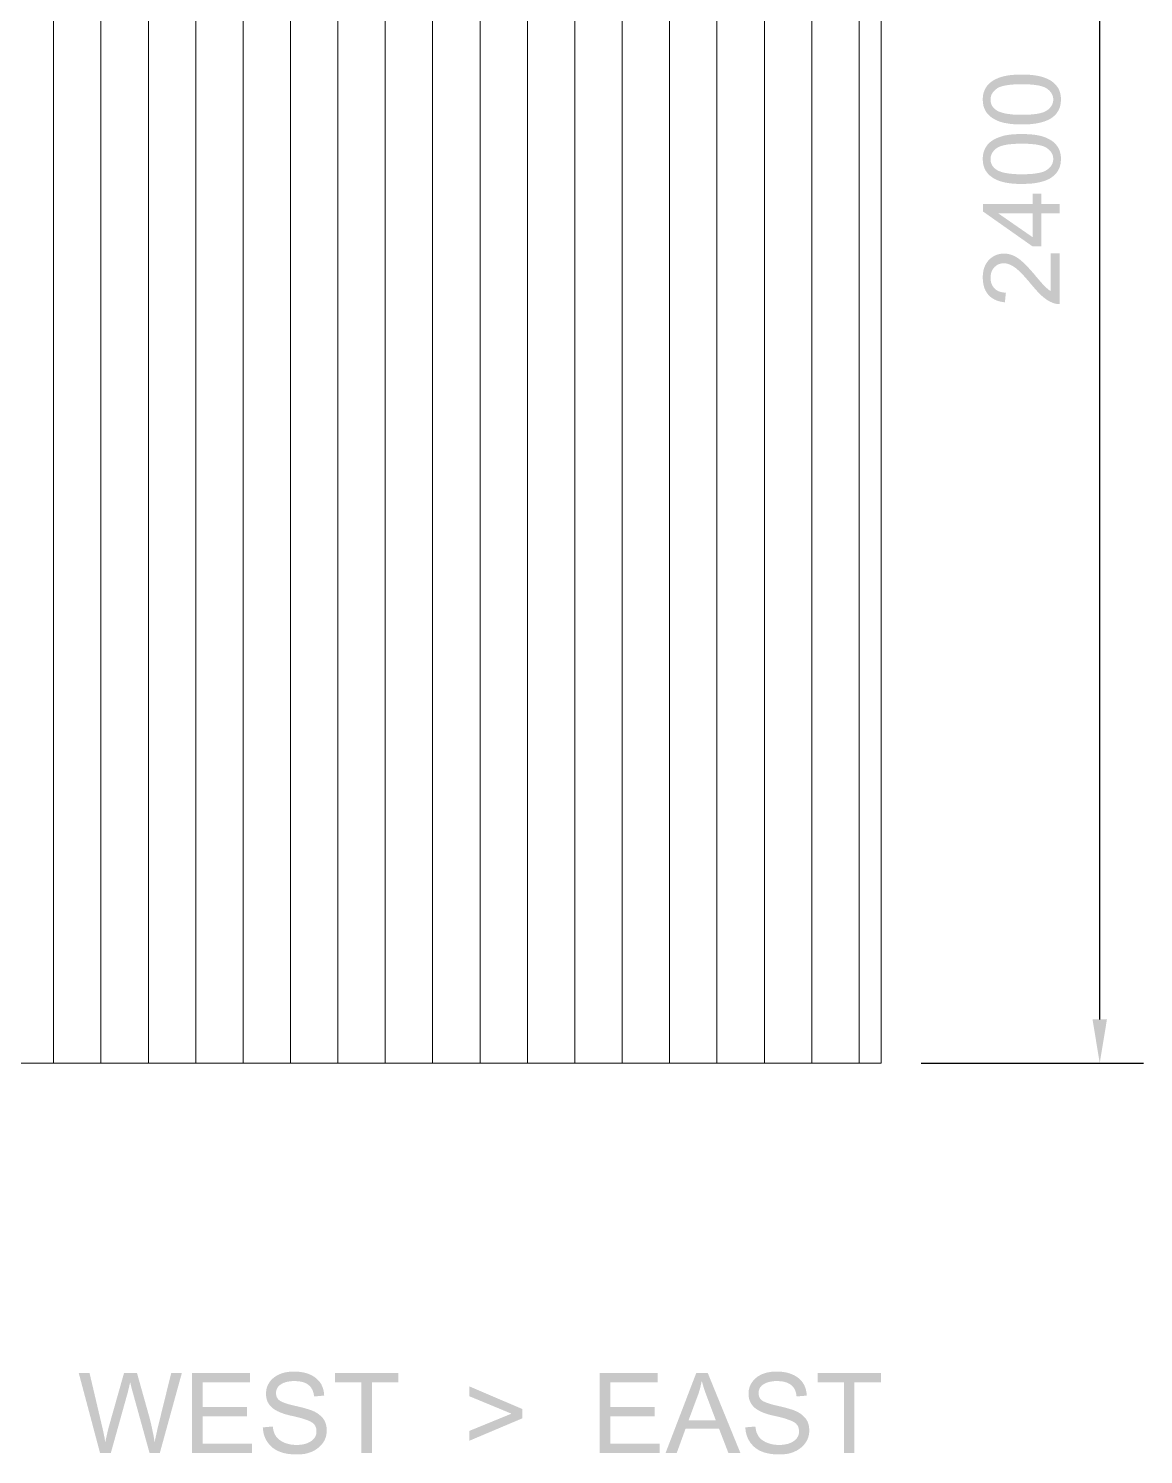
# Model space of a CAD drawing. Header units: millimetres. Extents: x -1336 to 24201, y -1370 to 16142.
# Drawn here: x 20281 to 21810, y -537 to 1419 of the extents above; entities that cross this region are included whole.
import ezdxf

# ---------------------------------------------------------------- set-up
doc = ezdxf.new("R2010")
doc.units = ezdxf.units.MM
for name, color, linetype, lineweight in [('A-ANNO-TEXT', 7, 'Continuous', 13), ('A-DIMS-MM', 7, 'Continuous', 13), ('A-ELEVATION', 7, 'Continuous', 13), ('A-GLAZ', 7, 'Continuous', 13)]:
    doc.layers.add(name, color=color, linetype=linetype, lineweight=lineweight)

msp = doc.modelspace()

# ---------------------------------------------------------------- hatches: boundary and pattern name
at = {"layer": 'A-ANNO-TEXT'}
h = msp.add_hatch(color=7, dxfattribs=at)
h.paths.add_polyline_path([(20491, -425), (20460.7, -535), (20446.7, -535), (20422.7, -448.3), (20422.3, -446.7), (20421.9, -445.2), (20421.5, -443.8), (20421.2, -442.5), (20420.9, -441.2), (20420.7, -440.1), (20420.5, -439.1), (20420.3, -438.2), (20420, -438.2), (20416.9, -451.3), (20393.5, -535), (20378.8, -535), (20349.5, -425), (20364.3, -425), (20381.3, -497.2), (20381.7, -498.9), (20382.1, -500.6), (20382.5, -502.2), (20382.8, -503.8), (20383.2, -505.3), (20383.5, -506.8), (20383.8, -508.2), (20384, -509.5), (20384.3, -510.8), (20384.5, -512), (20384.8, -513.1), (20385, -514.2), (20385.1, -515.3), (20385.3, -516.3), (20385.4, -517.2), (20385.6, -518), (20385.6, -518.6), (20385.7, -519.1), (20385.7, -519.4), (20385.7, -519.6), (20386, -519.6), (20386.4, -517.9), (20386.7, -516.2), (20387.1, -514.6), (20387.4, -513), (20387.8, -511.5), (20388.1, -510.1), (20388.4, -508.7), (20388.7, -507.4), (20389, -506.1), (20389.3, -505), (20389.5, -503.8), (20389.8, -502.8), (20390.1, -501.8), (20390.3, -500.9), (20390.5, -500), (20390.7, -499.2), (20411.7, -425), (20429.4, -425), (20445, -480.6), (20446.4, -485.7), (20447.7, -490.8), (20448.9, -495.8), (20450, -500.7), (20451, -505.5), (20452, -510.3), (20452.8, -515), (20453.5, -519.6), (20453.8, -519.6), (20454, -518.5), (20454.2, -517.3), (20454.4, -516.1), (20454.7, -514.8), (20455, -513.4), (20455.2, -512.1), (20455.6, -510.6), (20455.9, -509.2), (20456.2, -507.6), (20456.6, -506.1), (20456.9, -504.5), (20457.3, -502.8), (20457.7, -501.1), (20458.1, -499.3), (20458.6, -497.5), (20459, -495.7), (20476.4, -425), (20491, -425)])
h.paths.add_polyline_path([(20587, -535), (20504.8, -535), (20504.8, -425), (20584.4, -425), (20584.4, -438.1), (20519.4, -438.1), (20519.4, -471.7), (20580.2, -471.7), (20580.2, -484.7), (20519.4, -484.7), (20519.4, -521.9), (20587, -521.9), (20587, -535)])
h.paths.add_polyline_path([(20672.3, -457.3), (20672.1, -456), (20672, -454.7), (20671.7, -453.5), (20671.5, -452.3), (20671.1, -451.2), (20670.8, -450.1), (20670.4, -449.1), (20669.9, -448.1), (20669.4, -447.1), (20668.9, -446.2), (20668.3, -445.3), (20667.7, -444.4), (20667, -443.6), (20666.3, -442.9), (20665.5, -442.2), (20664.7, -441.5), (20663.8, -440.8), (20662.9, -440.2), (20662, -439.7), (20661, -439.2), (20660, -438.7), (20658.9, -438.2), (20657.7, -437.9), (20656.6, -437.5), (20655.4, -437.2), (20654.1, -436.9), (20652.8, -436.7), (20651.4, -436.5), (20650, -436.4), (20648.6, -436.3), (20647.1, -436.2), (20645.6, -436.2), (20644.2, -436.2), (20642.8, -436.2), (20641.5, -436.3), (20640.2, -436.4), (20638.9, -436.6), (20637.7, -436.8), (20636.5, -437), (20635.4, -437.2), (20634.2, -437.5), (20633.1, -437.8), (20632.1, -438.2), (20631, -438.5), (20630, -439), (20629.1, -439.4), (20628.1, -439.9), (20627.3, -440.4), (20626.4, -440.9), (20625.6, -441.5), (20624.9, -442.1), (20624.2, -442.7), (20623.5, -443.4), (20623, -444.1), (20622.4, -444.8), (20622, -445.5), (20621.5, -446.3), (20621.2, -447.1), (20620.9, -448), (20620.6, -448.8), (20620.4, -449.7), (20620.3, -450.7), (20620.2, -451.6), (20620.2, -452.6), (20620.2, -453.5), (20620.3, -454.3), (20620.4, -455.2), (20620.5, -455.9), (20620.7, -456.7), (20621, -457.4), (20621.2, -458.2), (20621.6, -458.8), (20621.9, -459.5), (20622.3, -460.1), (20622.8, -460.7), (20623.3, -461.3), (20623.8, -461.8), (20624.4, -462.3), (20625, -462.8), (20625.6, -463.2), (20626.4, -463.7), (20627.2, -464.1), (20628, -464.5), (20629, -465), (20630, -465.4), (20631.1, -465.8), (20632.3, -466.3), (20633.6, -466.7), (20634.9, -467.1), (20636.3, -467.6), (20637.8, -468), (20639.4, -468.4), (20641, -468.9), (20642.8, -469.3), (20644.6, -469.7), (20646.5, -470.2), (20649.8, -470.9), (20653, -471.7), (20656, -472.4), (20658.9, -473.2), (20661.6, -474), (20664.1, -474.8), (20666.5, -475.5), (20668.7, -476.3), (20670.9, -477.2), (20672.9, -478.1), (20674.9, -479.2), (20676.8, -480.3), (20678.6, -481.6), (20680.3, -483), (20681.9, -484.5), (20683.5, -486.1), (20684.3, -487), (20685, -487.8), (20685.6, -488.8), (20686.2, -489.7), (20686.8, -490.7), (20687.3, -491.7), (20687.7, -492.8), (20688.1, -493.9), (20688.5, -495), (20688.8, -496.2), (20689.1, -497.4), (20689.3, -498.6), (20689.5, -499.9), (20689.6, -501.2), (20689.7, -502.6), (20689.7, -503.9), (20689.6, -505.7), (20689.5, -507.4), (20689.3, -509.1), (20689, -510.7), (20688.6, -512.3), (20688.1, -513.9), (20687.5, -515.4), (20686.9, -516.9), (20686.1, -518.4), (20685.3, -519.8), (20684.3, -521.2), (20683.3, -522.5), (20682.2, -523.8), (20681, -525.1), (20679.8, -526.3), (20678.4, -527.5), (20676.9, -528.6), (20675.5, -529.7), (20673.9, -530.7), (20672.3, -531.6), (20670.7, -532.4), (20669, -533.2), (20667.2, -533.9), (20665.4, -534.5), (20663.5, -535.1), (20661.6, -535.6), (20659.6, -536), (20657.6, -536.3), (20655.5, -536.5), (20653.4, -536.7), (20651.2, -536.8), (20648.9, -536.9), (20646.1, -536.8), (20643.3, -536.7), (20640.7, -536.5), (20638.1, -536.2), (20635.6, -535.9), (20633.2, -535.4), (20630.9, -534.9), (20628.7, -534.3), (20626.5, -533.6), (20624.5, -532.8), (20622.6, -532), (20620.7, -531.1), (20619, -530), (20617.3, -528.9), (20615.7, -527.8), (20614.2, -526.5), (20612.8, -525.2), (20611.5, -523.8), (20610.3, -522.4), (20609.2, -521), (20608.1, -519.4), (20607.1, -517.9), (20606.2, -516.3), (20605.4, -514.6), (20604.7, -512.9), (20604.1, -511.2), (20603.5, -509.4), (20603.1, -507.5), (20602.7, -505.6), (20602.4, -503.7), (20602.2, -501.7), (20602, -499.7), (20615.8, -498.5), (20616, -500.1), (20616.2, -501.6), (20616.5, -503.2), (20616.8, -504.6), (20617.3, -506), (20617.7, -507.4), (20618.3, -508.6), (20618.9, -509.9), (20619.6, -511), (20620.3, -512.2), (20621.1, -513.2), (20622, -514.2), (20622.9, -515.2), (20623.9, -516.1), (20624.9, -516.9), (20626.1, -517.7), (20627.2, -518.4), (20628.4, -519.1), (20629.6, -519.8), (20630.9, -520.3), (20632.2, -520.9), (20633.5, -521.4), (20634.9, -521.8), (20636.2, -522.2), (20637.6, -522.6), (20639.1, -522.9), (20640.5, -523.2), (20642, -523.4), (20643.6, -523.5), (20645.1, -523.7), (20646.7, -523.7), (20648.3, -523.7), (20649.8, -523.7), (20651.3, -523.7), (20652.8, -523.6), (20654.2, -523.4), (20655.5, -523.3), (20656.8, -523), (20658.1, -522.8), (20659.4, -522.5), (20660.6, -522.2), (20661.8, -521.8), (20662.9, -521.4), (20664, -520.9), (20665.1, -520.4), (20666.1, -519.9), (20667.1, -519.3), (20668.1, -518.7), (20669, -518.1), (20669.9, -517.4), (20670.7, -516.7), (20671.4, -516), (20672.1, -515.2), (20672.7, -514.4), (20673.3, -513.6), (20673.8, -512.8), (20674.2, -511.9), (20674.6, -511), (20674.9, -510.1), (20675.2, -509.2), (20675.4, -508.2), (20675.5, -507.2), (20675.6, -506.1), (20675.6, -505.1), (20675.6, -504), (20675.5, -502.9), (20675.4, -501.9), (20675.2, -500.9), (20674.9, -499.9), (20674.5, -499), (20674.1, -498.1), (20673.7, -497.3), (20673.2, -496.5), (20672.6, -495.7), (20671.9, -495), (20671.2, -494.3), (20670.4, -493.6), (20669.6, -493), (20668.7, -492.5), (20667.8, -491.9), (20666.7, -491.4), (20665.6, -490.9), (20664.4, -490.4), (20663.2, -489.9), (20661.8, -489.4), (20660.4, -488.9), (20658.8, -488.3), (20657.2, -487.8), (20655.5, -487.3), (20653.7, -486.8), (20651.9, -486.3), (20649.9, -485.8), (20647.9, -485.3), (20645.8, -484.8), (20643.6, -484.3), (20641.3, -483.8), (20639, -483.3), (20636.8, -482.7), (20634.7, -482.2), (20632.7, -481.6), (20630.7, -481), (20628.9, -480.3), (20627.1, -479.7), (20625.3, -479), (20623.7, -478.2), (20622.2, -477.5), (20620.7, -476.7), (20619.3, -475.9), (20618, -475.1), (20616.8, -474.3), (20615.6, -473.4), (20614.6, -472.5), (20613.6, -471.6), (20612.7, -470.6), (20611.8, -469.6), (20611, -468.6), (20610.3, -467.5), (20609.6, -466.4), (20609, -465.3), (20608.4, -464.1), (20608, -462.9), (20607.5, -461.7), (20607.2, -460.4), (20606.9, -459.1), (20606.7, -457.8), (20606.5, -456.4), (20606.4, -455), (20606.4, -453.6), (20606.4, -452), (20606.6, -450.4), (20606.8, -448.8), (20607, -447.3), (20607.4, -445.8), (20607.8, -444.3), (20608.4, -442.9), (20609, -441.5), (20609.7, -440.2), (20610.4, -438.9), (20611.3, -437.6), (20612.2, -436.4), (20613.2, -435.1), (20614.3, -434), (20615.5, -432.8), (20616.7, -431.8), (20618.1, -430.7), (20619.5, -429.7), (20620.9, -428.8), (20622.4, -428), (20624, -427.2), (20625.6, -426.5), (20627.2, -425.9), (20629, -425.3), (20630.8, -424.8), (20632.6, -424.3), (20634.5, -424), (20636.5, -423.7), (20638.5, -423.4), (20640.6, -423.3), (20642.8, -423.2), (20645, -423.1), (20647.2, -423.2), (20649.4, -423.3), (20651.6, -423.4), (20653.7, -423.7), (20655.7, -424), (20657.7, -424.3), (20659.6, -424.8), (20661.5, -425.3), (20663.3, -425.8), (20665, -426.5), (20666.7, -427.2), (20668.4, -428), (20670, -428.8), (20671.5, -429.7), (20673, -430.7), (20674.4, -431.7), (20675.8, -432.8), (20677, -434), (20678.2, -435.2), (20679.3, -436.5), (20680.4, -437.8), (20681.3, -439.2), (20682.2, -440.6), (20682.9, -442.1), (20683.6, -443.7), (20684.2, -445.3), (20684.8, -447), (20685.2, -448.7), (20685.6, -450.5), (20685.9, -452.3), (20686.1, -454.2), (20686.2, -456.1), (20672.3, -457.3)])
h.paths.add_polyline_path([(20788.1, -438.1), (20751.7, -438.1), (20751.7, -535), (20737.1, -535), (20737.1, -438.1), (20701, -438.1), (20701, -425), (20788.1, -425), (20788.1, -438.1)])
h.paths.add_polyline_path([(20958.2, -487.2), (20885.4, -518), (20885.4, -504.5), (20943.1, -480.9), (20885.4, -457), (20885.4, -443.5), (20958.2, -474.6), (20958.2, -487.2)])
h.paths.add_polyline_path([(21146.3, -535), (21064.2, -535), (21064.2, -425), (21143.8, -425), (21143.8, -438.1), (21078.7, -438.1), (21078.7, -471.7), (21139.6, -471.7), (21139.6, -484.7), (21078.7, -484.7), (21078.7, -521.9), (21146.3, -521.9), (21146.3, -535)])
h.paths.add_polyline_path([(21257.2, -535), (21240.7, -535), (21227.8, -501.5), (21181.9, -501.5), (21169.7, -535), (21154.4, -535), (21196.6, -425), (21212.3, -425), (21257.2, -535)])
h.paths.add_polyline_path([(21223.4, -490), (21222.6, -487.8), (21221.8, -485.6), (21221, -483.6), (21220.2, -481.5), (21219.5, -479.6), (21218.7, -477.7), (21218.1, -475.8), (21217.4, -474.1), (21216.7, -472.3), (21216.1, -470.7), (21215.5, -469.1), (21214.9, -467.5), (21214.4, -466.1), (21213.8, -464.6), (21213.3, -463.3), (21212.8, -462), (21212.4, -460.7), (21211.9, -459.6), (21211.5, -458.5), (21211.1, -457.4), (21210.7, -456.4), (21210.4, -455.5), (21210.1, -454.6), (21209.8, -453.8), (21209.5, -453), (21209.2, -452.3), (21209, -451.7), (21208.8, -451.1), (21208.6, -450.6), (21208.4, -450.1), (21208.3, -449.8), (21208.2, -449.4), (21207.7, -448.2), (21207.3, -446.8), (21206.8, -445.3), (21206.3, -443.8), (21205.9, -442.1), (21205.4, -440.3), (21204.9, -438.5), (21204.3, -436.5), (21204, -436.5), (21203.4, -439.2), (21202.8, -441.9), (21202.2, -444.6), (21201.5, -447.2), (21200.8, -449.7), (21200, -452.2), (21199.2, -454.7), (21198.3, -457), (21186, -490), (21223.4, -490)])
h.paths.add_polyline_path([(21334.1, -457.3), (21334, -456), (21333.8, -454.7), (21333.6, -453.5), (21333.3, -452.3), (21333, -451.2), (21332.7, -450.1), (21332.3, -449.1), (21331.8, -448.1), (21331.3, -447.1), (21330.8, -446.2), (21330.2, -445.3), (21329.5, -444.4), (21328.9, -443.6), (21328.1, -442.9), (21327.4, -442.2), (21326.6, -441.5), (21325.7, -440.8), (21324.8, -440.2), (21323.9, -439.7), (21322.9, -439.2), (21321.8, -438.7), (21320.7, -438.2), (21319.6, -437.9), (21318.4, -437.5), (21317.2, -437.2), (21316, -436.9), (21314.7, -436.7), (21313.3, -436.5), (21311.9, -436.4), (21310.5, -436.3), (21309, -436.2), (21307.4, -436.2), (21306, -436.2), (21304.7, -436.2), (21303.4, -436.3), (21302.1, -436.4), (21300.8, -436.6), (21299.6, -436.8), (21298.4, -437), (21297.2, -437.2), (21296.1, -437.5), (21295, -437.8), (21293.9, -438.2), (21292.9, -438.5), (21291.9, -439), (21291, -439.4), (21290, -439.9), (21289.1, -440.4), (21288.3, -440.9), (21287.5, -441.5), (21286.7, -442.1), (21286, -442.7), (21285.4, -443.4), (21284.8, -444.1), (21284.3, -444.8), (21283.8, -445.5), (21283.4, -446.3), (21283.1, -447.1), (21282.8, -448), (21282.5, -448.8), (21282.3, -449.7), (21282.2, -450.7), (21282.1, -451.6), (21282.1, -452.6), (21282.1, -453.5), (21282.2, -454.3), (21282.3, -455.2), (21282.4, -455.9), (21282.6, -456.7), (21282.8, -457.4), (21283.1, -458.2), (21283.4, -458.8), (21283.8, -459.5), (21284.2, -460.1), (21284.6, -460.7), (21285.1, -461.3), (21285.7, -461.8), (21286.2, -462.3), (21286.9, -462.8), (21287.5, -463.2), (21288.2, -463.7), (21289, -464.1), (21289.9, -464.5), (21290.9, -465), (21291.9, -465.4), (21293, -465.8), (21294.2, -466.3), (21295.4, -466.7), (21296.8, -467.1), (21298.2, -467.6), (21299.7, -468), (21301.3, -468.4), (21302.9, -468.9), (21304.6, -469.3), (21306.5, -469.7), (21308.3, -470.2), (21311.7, -470.9), (21314.8, -471.7), (21317.9, -472.4), (21320.7, -473.2), (21323.4, -474), (21326, -474.8), (21328.4, -475.5), (21330.6, -476.3), (21332.7, -477.2), (21334.8, -478.1), (21336.7, -479.2), (21338.6, -480.3), (21340.4, -481.6), (21342.2, -483), (21343.8, -484.5), (21345.4, -486.1), (21346.1, -487), (21346.8, -487.8), (21347.5, -488.8), (21348.1, -489.7), (21348.6, -490.7), (21349.2, -491.7), (21349.6, -492.8), (21350, -493.9), (21350.4, -495), (21350.7, -496.2), (21351, -497.4), (21351.2, -498.6), (21351.3, -499.9), (21351.5, -501.2), (21351.5, -502.6), (21351.6, -503.9), (21351.5, -505.7), (21351.4, -507.4), (21351.2, -509.1), (21350.8, -510.7), (21350.5, -512.3), (21350, -513.9), (21349.4, -515.4), (21348.7, -516.9), (21348, -518.4), (21347.1, -519.8), (21346.2, -521.2), (21345.2, -522.5), (21344.1, -523.8), (21342.9, -525.1), (21341.6, -526.3), (21340.3, -527.5), (21338.8, -528.6), (21337.3, -529.7), (21335.8, -530.7), (21334.2, -531.6), (21332.5, -532.4), (21330.8, -533.2), (21329.1, -533.9), (21327.3, -534.5), (21325.4, -535.1), (21323.5, -535.6), (21321.5, -536), (21319.5, -536.3), (21317.4, -536.5), (21315.2, -536.7), (21313.1, -536.8), (21310.8, -536.9), (21308, -536.8), (21305.2, -536.7), (21302.5, -536.5), (21299.9, -536.2), (21297.5, -535.9), (21295.1, -535.4), (21292.8, -534.9), (21290.5, -534.3), (21288.4, -533.6), (21286.4, -532.8), (21284.4, -532), (21282.6, -531.1), (21280.8, -530), (21279.2, -528.9), (21277.6, -527.8), (21276.1, -526.5), (21274.7, -525.2), (21273.4, -523.8), (21272.2, -522.4), (21271, -521), (21270, -519.4), (21269, -517.9), (21268.1, -516.3), (21267.3, -514.6), (21266.6, -512.9), (21265.9, -511.2), (21265.4, -509.4), (21264.9, -507.5), (21264.5, -505.6), (21264.3, -503.7), (21264, -501.7), (21263.9, -499.7), (21277.7, -498.5), (21277.9, -500.1), (21278.1, -501.6), (21278.4, -503.2), (21278.7, -504.6), (21279.1, -506), (21279.6, -507.4), (21280.2, -508.6), (21280.8, -509.9), (21281.4, -511), (21282.2, -512.2), (21283, -513.2), (21283.8, -514.2), (21284.8, -515.2), (21285.7, -516.1), (21286.8, -516.9), (21287.9, -517.7), (21289.1, -518.4), (21290.3, -519.1), (21291.5, -519.8), (21292.8, -520.3), (21294.1, -520.9), (21295.4, -521.4), (21296.7, -521.8), (21298.1, -522.2), (21299.5, -522.6), (21301, -522.9), (21302.4, -523.2), (21303.9, -523.4), (21305.5, -523.5), (21307, -523.7), (21308.6, -523.7), (21310.2, -523.7), (21311.7, -523.7), (21313.2, -523.7), (21314.6, -523.6), (21316, -523.4), (21317.4, -523.3), (21318.7, -523), (21320, -522.8), (21321.3, -522.5), (21322.5, -522.2), (21323.7, -521.8), (21324.8, -521.4), (21325.9, -520.9), (21327, -520.4), (21328, -519.9), (21329, -519.3), (21330, -518.7), (21330.9, -518.1), (21331.8, -517.4), (21332.5, -516.7), (21333.3, -516), (21334, -515.2), (21334.6, -514.4), (21335.1, -513.6), (21335.6, -512.8), (21336.1, -511.9), (21336.5, -511), (21336.8, -510.1), (21337.1, -509.2), (21337.3, -508.2), (21337.4, -507.2), (21337.5, -506.1), (21337.5, -505.1), (21337.5, -504), (21337.4, -502.9), (21337.2, -501.9), (21337, -500.9), (21336.8, -499.9), (21336.4, -499), (21336, -498.1), (21335.6, -497.3), (21335, -496.5), (21334.4, -495.7), (21333.8, -495), (21333.1, -494.3), (21332.3, -493.6), (21331.5, -493), (21330.6, -492.5), (21329.6, -491.9), (21328.6, -491.4), (21327.5, -490.9), (21326.3, -490.4), (21325, -489.9), (21323.7, -489.4), (21322.2, -488.9), (21320.7, -488.3), (21319.1, -487.8), (21317.4, -487.3), (21315.6, -486.8), (21313.8, -486.3), (21311.8, -485.8), (21309.8, -485.3), (21307.7, -484.8), (21305.5, -484.3), (21303.2, -483.8), (21300.9, -483.3), (21298.7, -482.7), (21296.6, -482.2), (21294.6, -481.6), (21292.6, -481), (21290.7, -480.3), (21288.9, -479.7), (21287.2, -479), (21285.6, -478.2), (21284, -477.5), (21282.6, -476.7), (21281.2, -475.9), (21279.9, -475.1), (21278.7, -474.3), (21277.5, -473.4), (21276.4, -472.5), (21275.5, -471.6), (21274.5, -470.6), (21273.7, -469.6), (21272.9, -468.6), (21272.1, -467.5), (21271.5, -466.4), (21270.9, -465.3), (21270.3, -464.1), (21269.8, -462.9), (21269.4, -461.7), (21269.1, -460.4), (21268.8, -459.1), (21268.6, -457.8), (21268.4, -456.4), (21268.3, -455), (21268.3, -453.6), (21268.3, -452), (21268.4, -450.4), (21268.6, -448.8), (21268.9, -447.3), (21269.3, -445.8), (21269.7, -444.3), (21270.2, -442.9), (21270.9, -441.5), (21271.5, -440.2), (21272.3, -438.9), (21273.2, -437.6), (21274.1, -436.4), (21275.1, -435.1), (21276.2, -434), (21277.4, -432.8), (21278.6, -431.8), (21279.9, -430.7), (21281.3, -429.7), (21282.8, -428.8), (21284.3, -428), (21285.8, -427.2), (21287.4, -426.5), (21289.1, -425.9), (21290.9, -425.3), (21292.6, -424.8), (21294.5, -424.3), (21296.4, -424), (21298.4, -423.7), (21300.4, -423.4), (21302.5, -423.3), (21304.6, -423.2), (21306.8, -423.1), (21309.1, -423.2), (21311.3, -423.3), (21313.4, -423.4), (21315.5, -423.7), (21317.6, -424), (21319.6, -424.3), (21321.5, -424.8), (21323.4, -425.3), (21325.2, -425.8), (21326.9, -426.5), (21328.6, -427.2), (21330.3, -428), (21331.9, -428.8), (21333.4, -429.7), (21334.9, -430.7), (21336.3, -431.7), (21337.6, -432.8), (21338.9, -434), (21340.1, -435.2), (21341.2, -436.5), (21342.2, -437.8), (21343.2, -439.2), (21344, -440.6), (21344.8, -442.1), (21345.5, -443.7), (21346.1, -445.3), (21346.7, -447), (21347.1, -448.7), (21347.5, -450.5), (21347.8, -452.3), (21348, -454.2), (21348.1, -456.1), (21334.1, -457.3)])
h.paths.add_polyline_path([(21450, -438.1), (21413.6, -438.1), (21413.6, -535), (21399, -535), (21399, -438.1), (21362.9, -438.1), (21362.9, -425), (21450, -425), (21450, -438.1)])
at = {"layer": 'A-DIMS-MM'}
h = msp.add_hatch(color=7, dxfattribs=at)
h.paths.add_polyline_path([(21682.6, 1110.7), (21695, 1110.7), (21695, 1041.3), (21693.8, 1041.3), (21692.7, 1041.3), (21691.6, 1041.4), (21690.4, 1041.6), (21689.3, 1041.8), (21688.2, 1042.1), (21687.1, 1042.4), (21686, 1042.8), (21684.3, 1043.5), (21682.5, 1044.3), (21680.8, 1045.2), (21679, 1046.2), (21677.3, 1047.3), (21675.5, 1048.6), (21673.8, 1049.9), (21672.1, 1051.3), (21671.2, 1052), (21670.3, 1052.8), (21669.4, 1053.6), (21668.5, 1054.5), (21667.6, 1055.4), (21666.6, 1056.4), (21665.7, 1057.4), (21664.7, 1058.4), (21663.7, 1059.5), (21662.6, 1060.6), (21661.6, 1061.8), (21660.6, 1063), (21659.5, 1064.2), (21658.4, 1065.5), (21657.3, 1066.8), (21656.2, 1068.1), (21654.4, 1070.2), (21652.8, 1072.2), (21651.1, 1074.2), (21649.5, 1076), (21648, 1077.8), (21646.5, 1079.4), (21645, 1081), (21643.6, 1082.5), (21642.2, 1083.9), (21640.9, 1085.2), (21639.6, 1086.4), (21638.4, 1087.6), (21637.2, 1088.6), (21636.1, 1089.6), (21635, 1090.5), (21633.9, 1091.3), (21632.9, 1092), (21631.9, 1092.7), (21630.9, 1093.3), (21629.9, 1093.9), (21628.9, 1094.4), (21627.9, 1094.9), (21626.9, 1095.4), (21626, 1095.8), (21625, 1096.1), (21624, 1096.4), (21623.1, 1096.7), (21622.1, 1096.9), (21621.2, 1097.1), (21620.3, 1097.2), (21619.4, 1097.3), (21618.4, 1097.3), (21617.5, 1097.3), (21616.6, 1097.2), (21615.6, 1097.1), (21614.8, 1096.9), (21613.9, 1096.8), (21613, 1096.5), (21612.2, 1096.2), (21611.4, 1095.9), (21610.6, 1095.6), (21609.8, 1095.2), (21609, 1094.7), (21608.3, 1094.2), (21607.6, 1093.7), (21606.9, 1093.1), (21606.2, 1092.5), (21605.5, 1091.8), (21604.9, 1091.1), (21604.3, 1090.4), (21603.7, 1089.6), (21603.2, 1088.9), (21602.7, 1088.1), (21602.3, 1087.2), (21601.9, 1086.4), (21601.6, 1085.5), (21601.2, 1084.6), (21601, 1083.7), (21600.8, 1082.7), (21600.6, 1081.7), (21600.4, 1080.7), (21600.3, 1079.7), (21600.3, 1078.6), (21600.2, 1077.5), (21600.3, 1076.4), (21600.3, 1075.3), (21600.4, 1074.2), (21600.6, 1073.1), (21600.8, 1072.1), (21601, 1071.1), (21601.3, 1070.1), (21601.6, 1069.1), (21602, 1068.2), (21602.4, 1067.3), (21602.9, 1066.5), (21603.4, 1065.7), (21603.9, 1064.9), (21604.5, 1064.1), (21605.2, 1063.3), (21605.8, 1062.6), (21606.5, 1061.9), (21607.3, 1061.3), (21608.1, 1060.7), (21608.9, 1060.2), (21609.7, 1059.7), (21610.6, 1059.2), (21611.5, 1058.8), (21612.5, 1058.4), (21613.5, 1058.1), (21614.5, 1057.8), (21615.5, 1057.6), (21616.6, 1057.3), (21617.7, 1057.2), (21618.9, 1057.1), (21620.1, 1057), (21621.3, 1057), (21619.9, 1043.7), (21618.1, 1043.9), (21616.3, 1044.2), (21614.6, 1044.5), (21613, 1044.9), (21611.4, 1045.3), (21609.8, 1045.8), (21608.3, 1046.3), (21606.9, 1047), (21605.5, 1047.6), (21604.2, 1048.4), (21602.9, 1049.1), (21601.7, 1050), (21600.5, 1050.9), (21599.4, 1051.9), (21598.3, 1052.9), (21597.3, 1054), (21596.4, 1055.1), (21595.5, 1056.3), (21594.7, 1057.5), (21593.9, 1058.8), (21593.2, 1060.1), (21592.6, 1061.5), (21592, 1062.9), (21591.5, 1064.4), (21591.1, 1065.9), (21590.7, 1067.4), (21590.3, 1069), (21590.1, 1070.7), (21589.8, 1072.4), (21589.7, 1074.2), (21589.6, 1076), (21589.6, 1077.8), (21589.6, 1079.7), (21589.7, 1081.5), (21589.9, 1083.3), (21590.1, 1085), (21590.4, 1086.6), (21590.7, 1088.3), (21591.2, 1089.8), (21591.7, 1091.3), (21592.2, 1092.8), (21592.8, 1094.2), (21593.5, 1095.6), (21594.3, 1096.9), (21595.1, 1098.2), (21596, 1099.4), (21596.9, 1100.6), (21598, 1101.7), (21599, 1102.8), (21600.1, 1103.8), (21601.2, 1104.7), (21602.4, 1105.6), (21603.6, 1106.4), (21604.8, 1107.1), (21606.1, 1107.8), (21607.3, 1108.3), (21608.6, 1108.9), (21610, 1109.3), (21611.4, 1109.7), (21612.8, 1110), (21614.2, 1110.2), (21615.7, 1110.4), (21617.2, 1110.5), (21618.7, 1110.5), (21620.3, 1110.5), (21621.9, 1110.4), (21623.4, 1110.2), (21625, 1109.9), (21626.5, 1109.5), (21628.1, 1109.1), (21629.6, 1108.6), (21631.1, 1108), (21632.6, 1107.3), (21634.2, 1106.5), (21635.8, 1105.6), (21637.4, 1104.5), (21639, 1103.4), (21640.6, 1102.2), (21642.3, 1100.8), (21643.9, 1099.4), (21644.8, 1098.6), (21645.7, 1097.8), (21646.6, 1096.9), (21647.6, 1095.9), (21648.6, 1094.9), (21649.7, 1093.8), (21650.8, 1092.7), (21651.9, 1091.4), (21653.1, 1090.2), (21654.3, 1088.8), (21655.6, 1087.4), (21656.9, 1086), (21658.2, 1084.5), (21659.6, 1082.9), (21661, 1081.2), (21662.4, 1079.5), (21663.6, 1078.1), (21664.7, 1076.8), (21665.8, 1075.5), (21666.9, 1074.2), (21667.9, 1073.1), (21668.8, 1072), (21669.7, 1071), (21670.6, 1070), (21671.4, 1069.1), (21672.1, 1068.3), (21672.8, 1067.5), (21673.5, 1066.8), (21674.1, 1066.2), (21674.7, 1065.6), (21675.2, 1065.1), (21675.6, 1064.6), (21677.4, 1063.1), (21679.1, 1061.6), (21680.9, 1060.3), (21682.6, 1059.2), (21682.6, 1110.7)])
h.paths.add_polyline_path([(21695, 1165.8), (21669.9, 1165.8), (21669.9, 1120.3), (21658, 1120.3), (21590, 1168.2), (21590, 1178.7), (21658, 1178.7), (21658, 1192.9), (21669.9, 1192.9), (21669.9, 1178.7), (21695, 1178.7), (21695, 1165.8)])
h.paths.add_polyline_path([(21658, 1165.8), (21610.7, 1165.8), (21658, 1133), (21658, 1165.8)])
h.paths.add_polyline_path([(21643.2, 1206.1), (21640.9, 1206.1), (21638.7, 1206.1), (21636.5, 1206.2), (21634.4, 1206.3), (21632.3, 1206.5), (21630.3, 1206.6), (21628.3, 1206.8), (21626.4, 1207), (21624.6, 1207.3), (21622.8, 1207.6), (21621, 1207.9), (21619.4, 1208.2), (21617.8, 1208.6), (21616.2, 1209), (21614.7, 1209.5), (21613.2, 1209.9), (21611.8, 1210.4), (21610.5, 1210.9), (21609.2, 1211.5), (21607.9, 1212.1), (21606.7, 1212.7), (21605.5, 1213.3), (21604.3, 1214), (21603.2, 1214.7), (21602.1, 1215.4), (21601.1, 1216.2), (21600.1, 1216.9), (21599.1, 1217.8), (21598.2, 1218.6), (21597.4, 1219.5), (21596.5, 1220.4), (21595.7, 1221.3), (21595, 1222.3), (21594.3, 1223.3), (21593.6, 1224.3), (21593, 1225.3), (21592.5, 1226.4), (21592, 1227.5), (21591.5, 1228.7), (21591.1, 1229.8), (21590.7, 1231), (21590.4, 1232.3), (21590.2, 1233.5), (21590, 1234.8), (21589.8, 1236.2), (21589.7, 1237.5), (21589.6, 1238.9), (21589.6, 1240.3), (21589.6, 1242.4), (21589.8, 1244.4), (21590, 1246.4), (21590.4, 1248.3), (21590.9, 1250.1), (21591.5, 1251.8), (21592.2, 1253.5), (21593, 1255.2), (21593.9, 1256.7), (21594.9, 1258.2), (21595.9, 1259.6), (21597.1, 1261), (21598.4, 1262.3), (21599.8, 1263.5), (21601.2, 1264.6), (21602.8, 1265.7), (21604.4, 1266.7), (21606.2, 1267.6), (21608, 1268.5), (21609.9, 1269.4), (21611.9, 1270.2), (21614, 1270.9), (21616.1, 1271.6), (21618.4, 1272.2), (21619.6, 1272.5), (21620.8, 1272.8), (21622.1, 1273), (21623.4, 1273.2), (21624.8, 1273.4), (21626.2, 1273.6), (21627.7, 1273.8), (21629.2, 1274), (21630.8, 1274.1), (21632.4, 1274.2), (21634.1, 1274.3), (21635.8, 1274.4), (21637.6, 1274.5), (21639.4, 1274.5), (21641.3, 1274.6), (21643.2, 1274.6), (21645.5, 1274.5), (21647.7, 1274.5), (21649.9, 1274.4), (21652, 1274.3), (21654.1, 1274.2), (21656.1, 1274), (21658, 1273.8), (21659.9, 1273.6), (21661.8, 1273.4), (21663.5, 1273.1), (21665.3, 1272.8), (21666.9, 1272.4), (21668.5, 1272.1), (21670.1, 1271.7), (21671.6, 1271.2), (21673, 1270.8), (21674.4, 1270.3), (21675.8, 1269.8), (21677.1, 1269.2), (21678.4, 1268.6), (21679.6, 1268), (21680.8, 1267.4), (21682, 1266.7), (21683.1, 1266), (21684.2, 1265.3), (21685.2, 1264.6), (21686.2, 1263.8), (21687.2, 1263), (21688.1, 1262.1), (21689, 1261.2), (21689.8, 1260.3), (21690.6, 1259.4), (21691.3, 1258.5), (21692, 1257.5), (21692.7, 1256.4), (21693.3, 1255.4), (21693.9, 1254.3), (21694.4, 1253.2), (21694.8, 1252), (21695.2, 1250.9), (21695.6, 1249.7), (21695.9, 1248.4), (21696.2, 1247.1), (21696.4, 1245.8), (21696.6, 1244.5), (21696.7, 1243.1), (21696.8, 1241.7), (21696.8, 1240.3), (21696.7, 1238.5), (21696.6, 1236.6), (21696.4, 1234.9), (21696.1, 1233.1), (21695.7, 1231.5), (21695.3, 1229.9), (21694.7, 1228.3), (21694.1, 1226.8), (21693.3, 1225.3), (21692.5, 1223.9), (21691.6, 1222.5), (21690.7, 1221.2), (21689.6, 1220), (21688.5, 1218.7), (21687.2, 1217.6), (21685.9, 1216.5), (21684.2, 1215.2), (21682.4, 1214), (21680.4, 1212.9), (21678.3, 1211.9), (21676.1, 1211), (21673.8, 1210.1), (21671.3, 1209.4), (21668.7, 1208.7), (21665.9, 1208.1), (21663.1, 1207.5), (21660.1, 1207.1), (21657, 1206.7), (21653.7, 1206.5), (21650.4, 1206.3), (21646.8, 1206.1), (21643.2, 1206.1)])
h.paths.add_polyline_path([(21643.2, 1219.3), (21646.4, 1219.4), (21649.4, 1219.4), (21652.3, 1219.6), (21655.1, 1219.7), (21657.7, 1219.9), (21660.2, 1220.2), (21662.5, 1220.5), (21664.7, 1220.9), (21666.8, 1221.3), (21668.8, 1221.7), (21670.6, 1222.2), (21672.3, 1222.7), (21673.8, 1223.3), (21675.2, 1224), (21676.5, 1224.7), (21677.6, 1225.4), (21678.7, 1226.2), (21679.6, 1226.9), (21680.5, 1227.8), (21681.4, 1228.6), (21682.1, 1229.4), (21682.8, 1230.3), (21683.5, 1231.2), (21684.1, 1232.1), (21684.6, 1233.1), (21685, 1234.1), (21685.4, 1235), (21685.7, 1236.1), (21685.9, 1237.1), (21686.1, 1238.1), (21686.2, 1239.2), (21686.2, 1240.3), (21686.2, 1241.4), (21686.1, 1242.5), (21685.9, 1243.6), (21685.7, 1244.6), (21685.4, 1245.6), (21685, 1246.6), (21684.5, 1247.6), (21684, 1248.5), (21683.5, 1249.4), (21682.8, 1250.3), (21682.1, 1251.2), (21681.4, 1252.1), (21680.5, 1252.9), (21679.6, 1253.7), (21678.6, 1254.5), (21677.6, 1255.3), (21676.5, 1256), (21675.2, 1256.7), (21673.8, 1257.3), (21672.2, 1257.9), (21670.5, 1258.4), (21668.7, 1258.9), (21666.8, 1259.4), (21664.7, 1259.8), (21662.5, 1260.2), (21660.1, 1260.5), (21657.7, 1260.7), (21655, 1260.9), (21652.3, 1261.1), (21649.4, 1261.2), (21646.4, 1261.3), (21643.2, 1261.3), (21640, 1261.3), (21637, 1261.2), (21634.1, 1261.1), (21631.3, 1260.9), (21628.7, 1260.7), (21626.2, 1260.5), (21623.9, 1260.2), (21621.6, 1259.8), (21619.6, 1259.4), (21617.6, 1258.9), (21615.8, 1258.4), (21614.1, 1257.9), (21612.6, 1257.3), (21611.2, 1256.7), (21609.9, 1256), (21608.8, 1255.3), (21607.7, 1254.5), (21606.8, 1253.7), (21605.9, 1252.9), (21605, 1252), (21604.3, 1251.2), (21603.6, 1250.3), (21602.9, 1249.4), (21602.4, 1248.5), (21601.9, 1247.5), (21601.4, 1246.5), (21601.1, 1245.5), (21600.8, 1244.5), (21600.5, 1243.5), (21600.4, 1242.4), (21600.3, 1241.3), (21600.2, 1240.2), (21600.3, 1239.1), (21600.4, 1238), (21600.5, 1237), (21600.7, 1236), (21601, 1235), (21601.3, 1234), (21601.7, 1233.1), (21602.1, 1232.2), (21602.6, 1231.3), (21603.2, 1230.5), (21603.8, 1229.7), (21604.5, 1228.9), (21605.2, 1228.1), (21606, 1227.4), (21606.9, 1226.7), (21607.8, 1226), (21609, 1225.2), (21610.4, 1224.4), (21611.9, 1223.7), (21613.6, 1223.1), (21615.3, 1222.5), (21617.2, 1221.9), (21619.3, 1221.4), (21621.4, 1221), (21623.7, 1220.6), (21626.1, 1220.3), (21628.6, 1220), (21631.3, 1219.8), (21634.1, 1219.6), (21637, 1219.4), (21640, 1219.4), (21643.2, 1219.3)])
h.paths.add_polyline_path([(21643.2, 1287.7), (21640.9, 1287.7), (21638.7, 1287.7), (21636.5, 1287.8), (21634.4, 1287.9), (21632.3, 1288), (21630.3, 1288.2), (21628.3, 1288.4), (21626.4, 1288.6), (21624.6, 1288.9), (21622.8, 1289.2), (21621, 1289.5), (21619.4, 1289.8), (21617.8, 1290.2), (21616.2, 1290.6), (21614.7, 1291), (21613.2, 1291.5), (21611.8, 1292), (21610.5, 1292.5), (21609.2, 1293.1), (21607.9, 1293.6), (21606.7, 1294.3), (21605.5, 1294.9), (21604.3, 1295.6), (21603.2, 1296.3), (21602.1, 1297), (21601.1, 1297.7), (21600.1, 1298.5), (21599.1, 1299.3), (21598.2, 1300.2), (21597.4, 1301.1), (21596.5, 1302), (21595.7, 1302.9), (21595, 1303.8), (21594.3, 1304.8), (21593.6, 1305.9), (21593, 1306.9), (21592.5, 1308), (21592, 1309.1), (21591.5, 1310.2), (21591.1, 1311.4), (21590.7, 1312.6), (21590.4, 1313.9), (21590.2, 1315.1), (21590, 1316.4), (21589.8, 1317.7), (21589.7, 1319.1), (21589.6, 1320.5), (21589.6, 1321.9), (21589.6, 1324), (21589.8, 1326), (21590, 1327.9), (21590.4, 1329.8), (21590.9, 1331.7), (21591.5, 1333.4), (21592.2, 1335.1), (21593, 1336.7), (21593.9, 1338.3), (21594.9, 1339.8), (21595.9, 1341.2), (21597.1, 1342.5), (21598.4, 1343.8), (21599.8, 1345), (21601.2, 1346.2), (21602.8, 1347.3), (21604.4, 1348.3), (21606.2, 1349.2), (21608, 1350.1), (21609.9, 1351), (21611.9, 1351.8), (21614, 1352.5), (21616.1, 1353.2), (21618.4, 1353.8), (21619.6, 1354.1), (21620.8, 1354.3), (21622.1, 1354.6), (21623.4, 1354.8), (21624.8, 1355), (21626.2, 1355.2), (21627.7, 1355.4), (21629.2, 1355.5), (21630.8, 1355.7), (21632.4, 1355.8), (21634.1, 1355.9), (21635.8, 1356), (21637.6, 1356.1), (21639.4, 1356.1), (21641.3, 1356.1), (21643.2, 1356.1), (21645.5, 1356.1), (21647.7, 1356.1), (21649.9, 1356), (21652, 1355.9), (21654.1, 1355.8), (21656.1, 1355.6), (21658, 1355.4), (21659.9, 1355.2), (21661.8, 1354.9), (21663.5, 1354.7), (21665.3, 1354.3), (21666.9, 1354), (21668.5, 1353.6), (21670.1, 1353.2), (21671.6, 1352.8), (21673, 1352.3), (21674.4, 1351.9), (21675.8, 1351.3), (21677.1, 1350.8), (21678.4, 1350.2), (21679.6, 1349.6), (21680.8, 1349), (21682, 1348.3), (21683.1, 1347.6), (21684.2, 1346.9), (21685.2, 1346.1), (21686.2, 1345.3), (21687.2, 1344.5), (21688.1, 1343.7), (21689, 1342.8), (21689.8, 1341.9), (21690.6, 1341), (21691.3, 1340), (21692, 1339), (21692.7, 1338), (21693.3, 1337), (21693.9, 1335.9), (21694.4, 1334.8), (21694.8, 1333.6), (21695.2, 1332.4), (21695.6, 1331.2), (21695.9, 1330), (21696.2, 1328.7), (21696.4, 1327.4), (21696.6, 1326.1), (21696.7, 1324.7), (21696.8, 1323.3), (21696.8, 1321.9), (21696.7, 1320), (21696.6, 1318.2), (21696.4, 1316.4), (21696.1, 1314.7), (21695.7, 1313), (21695.3, 1311.4), (21694.7, 1309.9), (21694.1, 1308.3), (21693.3, 1306.9), (21692.5, 1305.5), (21691.6, 1304.1), (21690.7, 1302.8), (21689.6, 1301.5), (21688.5, 1300.3), (21687.2, 1299.2), (21685.9, 1298.1), (21684.2, 1296.8), (21682.4, 1295.6), (21680.4, 1294.5), (21678.3, 1293.5), (21676.1, 1292.6), (21673.8, 1291.7), (21671.3, 1291), (21668.7, 1290.3), (21665.9, 1289.7), (21663.1, 1289.1), (21660.1, 1288.7), (21657, 1288.3), (21653.7, 1288), (21650.4, 1287.8), (21646.8, 1287.7), (21643.2, 1287.7)])
h.paths.add_polyline_path([(21643.2, 1300.9), (21646.4, 1300.9), (21649.4, 1301), (21652.3, 1301.1), (21655.1, 1301.3), (21657.7, 1301.5), (21660.2, 1301.8), (21662.5, 1302.1), (21664.7, 1302.4), (21666.8, 1302.8), (21668.8, 1303.3), (21670.6, 1303.8), (21672.3, 1304.3), (21673.8, 1304.9), (21675.2, 1305.6), (21676.5, 1306.2), (21677.6, 1307), (21678.7, 1307.7), (21679.6, 1308.5), (21680.5, 1309.3), (21681.4, 1310.2), (21682.1, 1311), (21682.8, 1311.9), (21683.5, 1312.8), (21684.1, 1313.7), (21684.6, 1314.7), (21685, 1315.6), (21685.4, 1316.6), (21685.7, 1317.6), (21685.9, 1318.7), (21686.1, 1319.7), (21686.2, 1320.8), (21686.2, 1321.9), (21686.2, 1323), (21686.1, 1324.1), (21685.9, 1325.1), (21685.7, 1326.2), (21685.4, 1327.2), (21685, 1328.2), (21684.5, 1329.1), (21684, 1330.1), (21683.5, 1331), (21682.8, 1331.9), (21682.1, 1332.8), (21681.4, 1333.6), (21680.5, 1334.5), (21679.6, 1335.3), (21678.6, 1336.1), (21677.6, 1336.8), (21676.5, 1337.6), (21675.2, 1338.3), (21673.8, 1338.9), (21672.2, 1339.5), (21670.5, 1340), (21668.7, 1340.5), (21666.8, 1341), (21664.7, 1341.4), (21662.5, 1341.7), (21660.1, 1342), (21657.7, 1342.3), (21655, 1342.5), (21652.3, 1342.7), (21649.4, 1342.8), (21646.4, 1342.9), (21643.2, 1342.9), (21640, 1342.9), (21637, 1342.8), (21634.1, 1342.7), (21631.3, 1342.5), (21628.7, 1342.3), (21626.2, 1342), (21623.9, 1341.7), (21621.6, 1341.4), (21619.6, 1341), (21617.6, 1340.5), (21615.8, 1340), (21614.1, 1339.5), (21612.6, 1338.9), (21611.2, 1338.3), (21609.9, 1337.6), (21608.8, 1336.8), (21607.7, 1336.1), (21606.8, 1335.3), (21605.9, 1334.5), (21605, 1333.6), (21604.3, 1332.8), (21603.6, 1331.9), (21602.9, 1331), (21602.4, 1330), (21601.9, 1329.1), (21601.4, 1328.1), (21601.1, 1327.1), (21600.8, 1326.1), (21600.5, 1325), (21600.4, 1324), (21600.3, 1322.9), (21600.2, 1321.8), (21600.3, 1320.7), (21600.4, 1319.6), (21600.5, 1318.6), (21600.7, 1317.5), (21601, 1316.6), (21601.3, 1315.6), (21601.7, 1314.7), (21602.1, 1313.8), (21602.6, 1312.9), (21603.2, 1312.1), (21603.8, 1311.2), (21604.5, 1310.5), (21605.2, 1309.7), (21606, 1309), (21606.9, 1308.3), (21607.8, 1307.6), (21609, 1306.8), (21610.4, 1306), (21611.9, 1305.3), (21613.6, 1304.7), (21615.3, 1304.1), (21617.2, 1303.5), (21619.3, 1303), (21621.4, 1302.6), (21623.7, 1302.2), (21626.1, 1301.9), (21628.6, 1301.6), (21631.3, 1301.3), (21634.1, 1301.2), (21637, 1301), (21640, 1300.9), (21643.2, 1300.9)])

# ---------------------------------------------------------------- linework, layer by layer
at = {"color": 7}
for p, q in [((21750, 60), (21750, 2340)), ((21505, 0), (21810, 0))]:
    msp.add_line(p, q, dxfattribs=at)
at = {"color": 0, "linetype": 'ByBlock'}
msp.add_solid([(21759.9, 60), (21750, 0), (21740.1, 60)], dxfattribs=at)
at = {"layer": 'A-ELEVATION'}
msp.add_lwpolyline([(15000, 0), (21450, 0), (21450, 2800), (15000, 2800)], close=True, dxfattribs=at)
at = {"layer": 'A-GLAZ'}
for p, q in [((20315, 0), (20315, 2400)), ((20380, 0), (20380, 2400)), ((20445, 0), (20445, 2400)), ((20510, 0), (20510, 2400)), ((20575, 0), (20575, 2400)), ((20640, 0), (20640, 2400)), ((20705, 0), (20705, 2400)), ((20770, 0), (20770, 2400)), ((20835, 0), (20835, 2400)), ((20900, 0), (20900, 2400)), ((20965, 0), (20965, 2400)), ((21030, 0), (21030, 2400)), ((21095, 0), (21095, 2400)), ((21160, 0), (21160, 2400)), ((21225, 0), (21225, 2400)), ((21290, 0), (21290, 2400)), ((21355, 0), (21355, 2400)), ((21420, 0), (21420, 2400))]:
    msp.add_line(p, q, dxfattribs=at)
msp.add_lwpolyline([(19900, 0), (21450, 0), (21450, 2400), (19900, 2400)], close=True, dxfattribs=at)
at = {"layer": 'Defpoints'}
for p in [(21450, 0), (21750, 0)]:
    msp.add_point(p, dxfattribs=at)

doc.saveas('drawing.dxf')
